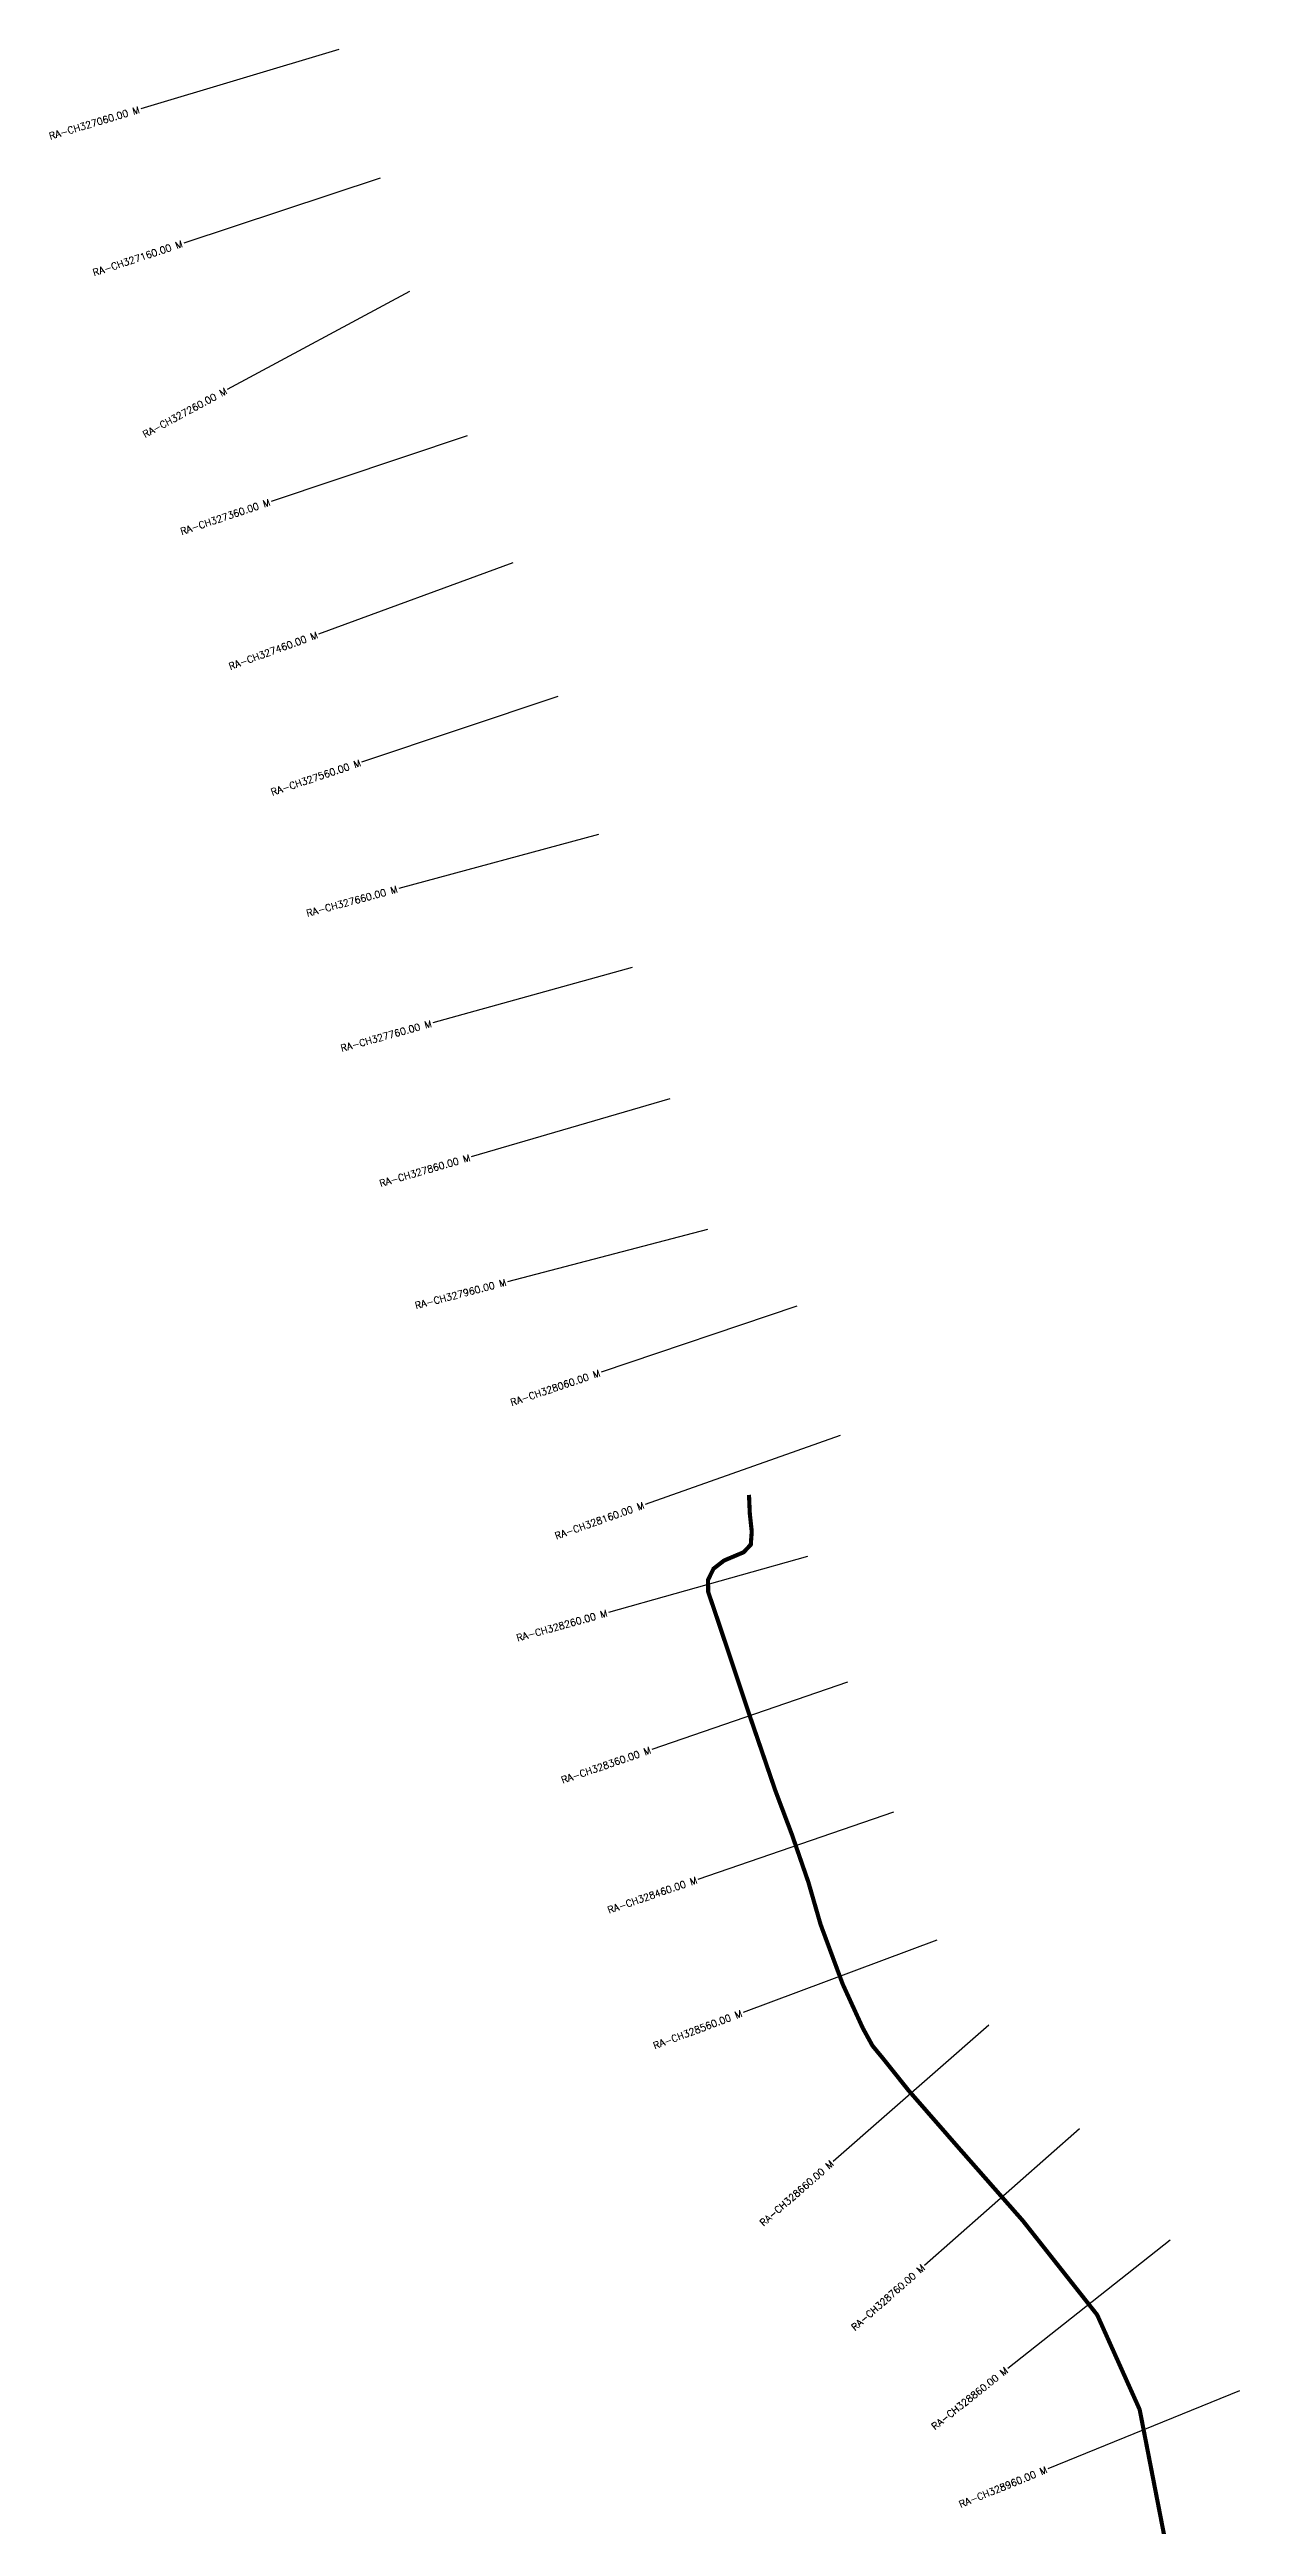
# Model space of a CAD drawing. Header units: metres. Extents: x 288417 to 293389, y 1993019 to 1996852.
# Drawn here: x 289120 to 289983, y 1994844 to 1996639 of the extents above; entities that cross this region are included whole.
import ezdxf
from ezdxf.enums import TextEntityAlignment as Align

# ---------------------------------------------------------------- set-up
doc = ezdxf.new("R2010")
doc.units = ezdxf.units.M
doc.header["$MEASUREMENT"] = 0
for name, color, linetype in [('CS', 134, 'Continuous'), ('CSMark', 6, 'Continuous'), ('NATURALLY PROTECTED', 3, 'Continuous')]:
    doc.layers.add(name, color=color, linetype=linetype)
doc.styles.get("Standard").update_dxf_attribs({"font": 'simplex.shx'})

msp = doc.modelspace()

# ---------------------------------------------------------------- linework, layer by layer
at = {"layer": 'CS'}
for p, q in [((289329.8, 1996639.1), (289186.1, 1996596)), ((289359.7, 1996545.9), (289217.3, 1996498.8)), ((289380.9, 1996463.8), (289248.9, 1996392.6)), ((289422.9, 1996359.2), (289280.6, 1996311.5)), ((289455.9, 1996267), (289315.1, 1996215.4)), ((289488.5, 1996170.3), (289346.3, 1996122.6)), ((289518, 1996070.1), (289373.2, 1996031)), ((289542.4, 1995973.7), (289397.9, 1995933.6)), ((289569.8, 1995878.5), (289425.8, 1995836.5)), ((289597.1, 1995783.9), (289452, 1995746)), ((289662, 1995728.4), (289519.9, 1995680.5)), ((289693.3, 1995634.6), (289551.9, 1995584.6)), ((289669.7, 1995546.9), (289525.3, 1995506.3)), ((289698.6, 1995455.9), (289556.8, 1995407.1)), ((289732.1, 1995361.7), (289590.2, 1995312.9)), ((289763.4, 1995268.8), (289622.9, 1995216.4)), ((289801.2, 1995207.2), (289688.2, 1995108.5)), ((289866.9, 1995132.2), (289754.4, 1995033.1)), ((289932.5, 1995051.5), (289814.8, 1994958.5)), ((289982.9, 1994942.2), (289843.9, 1994885.8))]:
    msp.add_line(p, q, dxfattribs=at)
at = {"layer": 'NATURALLY PROTECTED', "const_width": 3, "flags": 128}
msp.add_lwpolyline([(289627.2, 1995591.6), (289627.8, 1995577.8), (289629.2, 1995565.1), (289628.5, 1995555.5), (289623.3, 1995550), (289609.1, 1995544), (289601.5, 1995538.1), (289597.5, 1995530), (289597.6, 1995521.3), (289604.7, 1995500.4), (289627.1, 1995433.3), (289646.4, 1995377), (289658.3, 1995345.5), (289670.3, 1995310.8), (289679.1, 1995280.3), (289695.2, 1995236.9), (289709.8, 1995205), (289716.8, 1995192.3), (289724.5, 1995183), (289742.8, 1995160.1), (289778.8, 1995118.9), (289825.8, 1995065.5), (289879.7, 1994997.3), (289910.5, 1994928.7), (289944.8, 1994752.6)], dxfattribs=at)

# ---------------------------------------------------------------- texts
at = {"layer": 'CSMark'}
for s, rotation, p in [('RA-CH327060.00 M', 16.6946, (289185.1, 1996595.7)), ('RA-CH327160.00 M', 18.2664, (289216.3, 1996498.5)), ('RA-CH327260.00 M', 28.3475, (289248.1, 1996392.1)), ('RA-CH327360.00 M', 18.5208, (289279.7, 1996311.2)), ('RA-CH327460.00 M', 20.1215, (289314.2, 1996215.1)), ('RA-CH327560.00 M', 18.5277, (289345.4, 1996122.3)), ('RA-CH327660.00 M', 15.1175, (289372.2, 1996030.7)), ('RA-CH327760.00 M', 15.5057, (289396.9, 1995933.3)), ('RA-CH327860.00 M', 16.2494, (289424.8, 1995836.2)), ('RA-CH327960.00 M', 14.6179, (289451, 1995745.8)), ('RA-CH328060.00 M', 18.6405, (289519, 1995680.1)), ('RA-CH328160.00 M', 19.4523, (289550.9, 1995584.3)), ('RA-CH328260.00 M', 15.6739, (289524.3, 1995506.1)), ('RA-CH328360.00 M', 18.9759, (289555.8, 1995406.8)), ('RA-CH328460.00 M', 18.9759, (289589.3, 1995312.6)), ('RA-CH328560.00 M', 20.4562, (289621.9, 1995216)), ('RA-CH328660.00 M', 41.1137, (289687.5, 1995107.9)), ('RA-CH328760.00 M', 41.3822, (289753.6, 1995032.4)), ('RA-CH328860.00 M', 38.3203, (289814, 1994957.9)), ('RA-CH328960.00 M', 22.0902, (289843, 1994885.4))]:
    msp.add_text(s, height=5, rotation=rotation, dxfattribs=at).set_placement(p, align=Align.MIDDLE_RIGHT)

doc.saveas('drawing.dxf')
